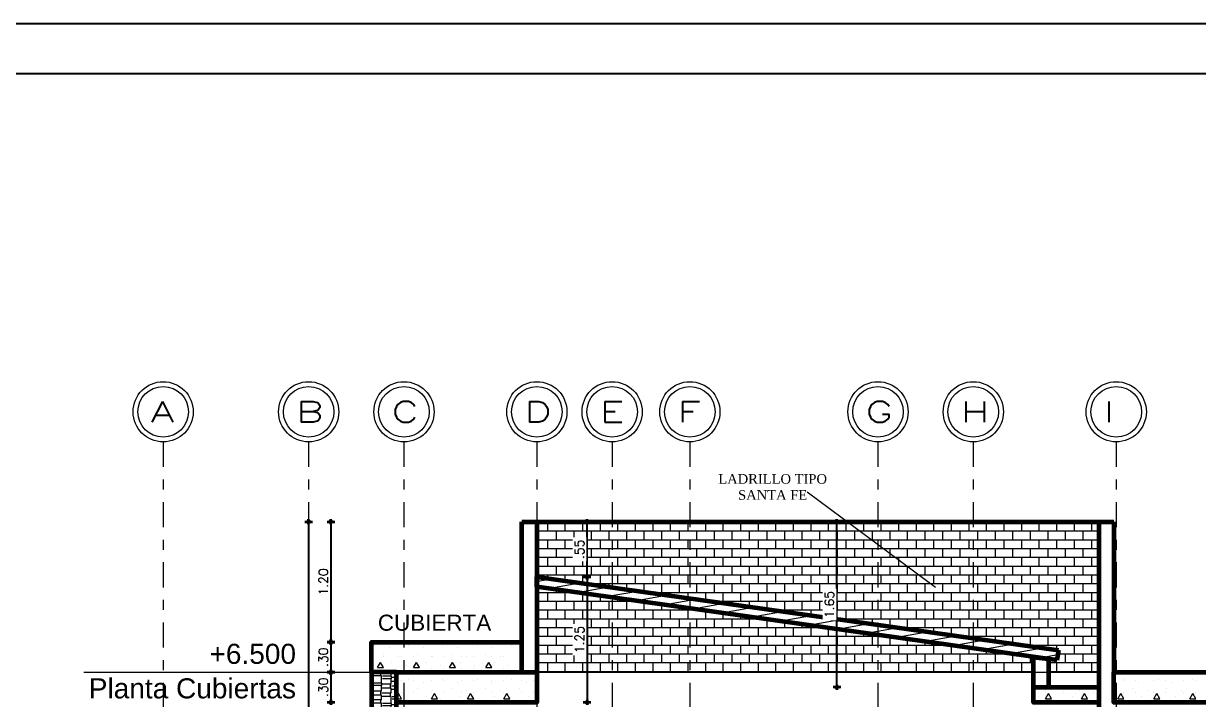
# Model space of a CAD drawing. Header units: metres. Extents: x -50 to 76, y -61 to 14.
# Drawn here: x 44.91 to 56.62, y -32.57 to -25.83 of the extents above; entities that cross this region are included whole.
import ezdxf

# ---------------------------------------------------------------- set-up
doc = ezdxf.new("R2010")
doc.units = ezdxf.units.M
doc.header["$MEASUREMENT"] = 0
doc.set_wipeout_variables(frame=1)
for name, pattern in [('CENTERX2', [4, 2.5, -0.5, 0.5, -0.5]), ('DASHDOT2', [0.5, 0.25, -0.125, 0, -0.125]), ('Wipeout_Contour', [1, 0, -1])]:
    doc.linetypes.add(name, pattern=pattern)
for name, color, linetype, lineweight in [('1 ACHURADO PLACAS', 45, 'Continuous', 15), ('1 CALCAS', 255, 'Continuous', 60), ('1 NIVELES', 145, 'Continuous', 18), ('1 TEXTOS', 4, 'Continuous', 20), ('_TXT1', 7, 'Continuous', 0), ('achurados', 251, 'Continuous', 0), ('COTAS', 251, 'Continuous', 35), ('EJES', 251, 'CENTERX2', 0), ('F-PLANO 3', 81, 'Continuous', 20), ('Nuevo_Estructura Compleja - Cubiertas_Pluma_Nº__32', 15, 'Continuous', 35)]:
    doc.layers.add(name, color=color, linetype=linetype, lineweight=lineweight)
doc.layers.add('Nuevo_Estructura Compleja - Cubiertas', color=7, linetype='Continuous')
doc.layers.add('TEXT', color=4, linetype='Continuous')
doc.layers.add('Nuevo_Estructura Compleja - Cubiertas_Pluma_Nº__175', color=7, linetype='Continuous', lineweight=13, true_color=0xbf927d)
doc.styles.add('ARIAL', font='CENTURY.TTF')
doc.styles.add('cotas', font='romans.shx')
doc.styles.add('Estilo_Generado_1', font='arial.ttf')
doc.styles.add('ROMANS', font='romans', dxfattribs={"width": 0.7})
doc.dimstyles.new('COT-50', dxfattribs={"dimscale": 0.5, "dimtxt": 0.18, "dimasz": 0.05, "dimexe": 0.08, "dimexo": 0.1, "dimgap": 0.06, "dimtad": 1, "dimzin": 4, "dimdsep": 46, "dimtxsty": 'cotas', "dimblk1": 'COTA', "dimblk2": 'COTA', "dimsah": 1, "dimcen": 0.09, "dimse1": 1, "dimse2": 1, "dimclrd": 256, "dimclre": 253, "dimclrt": 14, "dimadec": 0, "dimazin": 0, "dimtfac": 1, "dimtix": 1, "dimtmove": 0, "dimatfit": 3, "dimldrblk": 'COTA', "dimfxl": 1, "dimtfill": 1, "dimtfillclr": 256, "dimtolj": 1, "dimtzin": 12, "dimarcsym": 0})

# ---------------------------------------------------------------- blocks, each defined once
blk = doc.blocks.new('Elem Sección_73')
at = {"color": 254, "linetype": 'Wipeout_Contour', "lineweight": 0, "ltscale": 30.722497}
blk.add_wipeout([(-4.364, 7.352), (0.834, 6.621), (0.847, 6.721), (-4.35, 7.451)], dxfattribs=at).dxf.layer = 'Nuevo_Estructura Compleja - Cubiertas'
at = {"layer": 'Nuevo_Estructura Compleja - Cubiertas_Pluma_Nº__175', "linetype": 'Continuous', "lineweight": 13, "true_color": 0xbf927d}
h = blk.add_hatch(dxfattribs=at)
h.set_pattern_fill('MADERA', color=33, style=0, pattern_type=2)
h.set_pattern_definition([(10, (0, 0), (-0.0156283, 0.0886327), [])])
h.paths.add_polyline_path([(-4.364, 7.352), (0.834, 6.621), (0.847, 6.721), (-4.35, 7.451)])
at = {"layer": 'Nuevo_Estructura Compleja - Cubiertas_Pluma_Nº__32', "color": 15, "linetype": 'Continuous', "lineweight": 35}
for p, q in [((-4.35, 7.451), (-4.364, 7.352)), ((-4.35, 7.451), (0.847, 6.721)), ((-4.364, 7.352), (0.631, 6.65)), ((0.847, 6.721), (0.834, 6.621)), ((0.631, 6.65), (0.75, 6.633)), ((0.75, 6.633), (0.834, 6.621))]:
    blk.add_line(p, q, dxfattribs=at)
blk = doc.blocks.new('FORMATO')
for p, q in [((-116.387, -6.272), (-56.387, -6.272)), ((-115.887, -6.772), (-56.887, -6.772))]:
    blk.add_line(p, q)
blk = doc.blocks.new('COTA')
for p, q in [((-1, 0), (1, 0)), ((0, 1.5), (0, -1.5))]:
    blk.add_line(p, q)
blk.add_circle((0, 0), 0.5)
blk = doc.blocks.new('*D901')
at = {"layer": 'COTAS', "lineweight": -2, "transparency": 16777216}
blk.add_line((47.755, -30.821), (47.755, -38.771), dxfattribs=at)
at = {"layer": 'Defpoints', "color": 0, "transparency": 16777216}
for p in [(49.88, -30.796), (47.755, -38.796), (51.63, -38.796)]:
    blk.add_point(p, dxfattribs=at)
at = {"layer": 'COTAS', "lineweight": -2, "transparency": 16777216, "xscale": 0.025, "yscale": 0.025, "zscale": 0.025}
for p, rotation in [((47.755, -30.796), 90), ((47.755, -38.796), 270)]:
    blk.add_blockref('COTA', p, dxfattribs=dict(at, rotation=rotation))
at = {"layer": 'COTAS', "color": 14, "transparency": 16777216, "insert": (47.68, -34.796), "char_height": 0.09, "attachment_point": 5, "rotation": 90, "style": 'cotas', "bg_fill": 3, "box_fill_scale": 1.25, "bg_fill_color": 256, "bg_fill_true_color": 13158600, "bg_fill_transparency": 0}
blk.add_mtext('\\A1;8.00', dxfattribs=at)
blk = doc.blocks.new('*D902')
at = {"layer": 'COTAS', "lineweight": -2, "transparency": 16777216}
blk.add_line((47.977, -30.821), (47.977, -31.971), dxfattribs=at)
at = {"layer": 'Defpoints', "color": 0, "transparency": 16777216}
for p in [(49.88, -30.796), (47.977, -31.996), (49.88, -31.996)]:
    blk.add_point(p, dxfattribs=at)
at = {"layer": 'COTAS', "lineweight": -2, "transparency": 16777216, "xscale": 0.025, "yscale": 0.025, "zscale": 0.025}
for p, rotation in [((47.977, -30.796), 90), ((47.977, -31.996), 270)]:
    blk.add_blockref('COTA', p, dxfattribs=dict(at, rotation=rotation))
at = {"layer": 'COTAS', "color": 14, "transparency": 16777216, "insert": (47.902, -31.396), "char_height": 0.09, "attachment_point": 5, "rotation": 90, "style": 'cotas', "bg_fill": 3, "box_fill_scale": 1.25, "bg_fill_color": 256, "bg_fill_true_color": 13158600, "bg_fill_transparency": 0}
blk.add_mtext('\\A1;1.20', dxfattribs=at)
blk = doc.blocks.new('*D903')
at = {"layer": 'COTAS', "lineweight": -2, "transparency": 16777216}
blk.add_line((47.977, -32.021), (47.977, -32.271), dxfattribs=at)
at = {"layer": 'Defpoints', "color": 0, "transparency": 16777216}
for p in [(48.38, -31.996), (48.38, -32.296)]:
    blk.add_point(p, dxfattribs=at)
at = {"layer": 'COTAS', "lineweight": -2, "transparency": 16777216, "xscale": 0.025, "yscale": 0.025, "zscale": 0.025}
for p, rotation in [((47.977, -31.996), 90), ((47.977, -32.296), 270)]:
    blk.add_blockref('COTA', p, dxfattribs=dict(at, rotation=rotation))
at = {"layer": 'COTAS', "color": 14, "transparency": 16777216, "insert": (47.902, -32.146), "char_height": 0.09, "attachment_point": 5, "rotation": 90, "style": 'cotas', "bg_fill": 3, "box_fill_scale": 1.25, "bg_fill_color": 256, "bg_fill_true_color": 13158600, "bg_fill_transparency": 0}
blk.add_mtext('\\A1;.30', dxfattribs=at)
at = {"layer": 'Defpoints', "color": 0, "transparency": 16777216}
blk.add_point((47.977, -32.296), dxfattribs=at)
blk = doc.blocks.new('*D904')
at = {"layer": 'COTAS', "lineweight": -2, "transparency": 16777216}
blk.add_line((47.977, -32.321), (47.977, -32.571), dxfattribs=at)
at = {"layer": 'Defpoints', "color": 0, "transparency": 16777216}
for p in [(48.63, -32.296), (48.63, -32.596)]:
    blk.add_point(p, dxfattribs=at)
at = {"layer": 'COTAS', "lineweight": -2, "transparency": 16777216, "xscale": 0.025, "yscale": 0.025, "zscale": 0.025}
for p, rotation in [((47.977, -32.296), 90), ((47.977, -32.596), 270)]:
    blk.add_blockref('COTA', p, dxfattribs=dict(at, rotation=rotation))
at = {"layer": 'COTAS', "color": 14, "transparency": 16777216, "insert": (47.902, -32.446), "char_height": 0.09, "attachment_point": 5, "rotation": 90, "style": 'cotas', "bg_fill": 3, "box_fill_scale": 1.25, "bg_fill_color": 256, "bg_fill_true_color": 13158600, "bg_fill_transparency": 0}
blk.add_mtext('\\A1;.30', dxfattribs=at)
at = {"layer": 'Defpoints', "color": 0, "transparency": 16777216}
blk.add_point((47.977, -32.596), dxfattribs=at)
blk = doc.blocks.new('*D919')
at = {"layer": 'COTAS', "lineweight": -2, "transparency": 16777216}
blk.add_line((50.53, -31.37), (50.53, -32.571), dxfattribs=at)
at = {"layer": 'Defpoints', "color": 0, "transparency": 16777216}
for p in [(50.03, -31.345), (50.03, -32.596), (50.53, -32.596)]:
    blk.add_point(p, dxfattribs=at)
at = {"layer": 'COTAS', "lineweight": -2, "transparency": 16777216, "xscale": 0.025, "yscale": 0.025, "zscale": 0.025}
for p, rotation in [((50.53, -31.345), 90), ((50.53, -32.596), 270)]:
    blk.add_blockref('COTA', p, dxfattribs=dict(at, rotation=rotation))
at = {"layer": 'COTAS', "color": 14, "transparency": 16777216, "insert": (50.455, -31.971), "char_height": 0.09, "attachment_point": 5, "rotation": 90, "style": 'cotas', "bg_fill": 3, "box_fill_scale": 1.25, "bg_fill_color": 256, "bg_fill_true_color": 13158600, "bg_fill_transparency": 0}
blk.add_mtext('\\A1;1.25', dxfattribs=at)
blk = doc.blocks.new('*D920')
at = {"layer": 'COTAS', "lineweight": -2, "transparency": 16777216}
blk.add_line((50.53, -31.32), (50.53, -30.821), dxfattribs=at)
at = {"layer": 'Defpoints', "color": 0, "transparency": 16777216}
for p in [(50.03, -30.796), (50.53, -30.796), (50.03, -31.345)]:
    blk.add_point(p, dxfattribs=at)
at = {"layer": 'COTAS', "lineweight": -2, "transparency": 16777216, "xscale": 0.025, "yscale": 0.025, "zscale": 0.025}
for p, rotation in [((50.53, -30.796), 90), ((50.53, -31.345), 270)]:
    blk.add_blockref('COTA', p, dxfattribs=dict(at, rotation=rotation))
at = {"layer": 'COTAS', "color": 14, "transparency": 16777216, "insert": (50.455, -31.071), "char_height": 0.09, "attachment_point": 5, "rotation": 90, "style": 'cotas', "bg_fill": 3, "box_fill_scale": 1.25, "bg_fill_color": 256, "bg_fill_true_color": 13158600, "bg_fill_transparency": 0}
blk.add_mtext('\\A1;.55', dxfattribs=at)
blk = doc.blocks.new('*D928')
at = {"layer": 'COTAS', "lineweight": -2, "transparency": 16777216}
blk.add_line((53.021, -32.421), (53.021, -30.821), dxfattribs=at)
at = {"layer": 'Defpoints', "color": 0, "transparency": 16777216}
for p in [(53.021, -30.796), (55.63, -30.796), (55.63, -32.446)]:
    blk.add_point(p, dxfattribs=at)
at = {"layer": 'COTAS', "lineweight": -2, "transparency": 16777216, "xscale": 0.025, "yscale": 0.025, "zscale": 0.025}
for p, rotation in [((53.021, -30.796), 90), ((53.021, -32.446), 270)]:
    blk.add_blockref('COTA', p, dxfattribs=dict(at, rotation=rotation))
at = {"layer": 'COTAS', "color": 14, "transparency": 16777216, "insert": (52.946, -31.621), "char_height": 0.09, "attachment_point": 5, "rotation": 90, "style": 'cotas', "bg_fill": 3, "box_fill_scale": 1.25, "bg_fill_color": 256, "bg_fill_true_color": 13158600, "bg_fill_transparency": 0}
blk.add_mtext('\\A1;1.65', dxfattribs=at)

msp = doc.modelspace()

# ---------------------------------------------------------------- hatches: boundary and pattern name
at = {"layer": '1 ACHURADO PLACAS'}
h = msp.add_hatch(dxfattribs=at)
h.set_pattern_fill('AR-RSHKE', color=256, scale=0.008, angle=90)
h.paths.add_polyline_path([(48.63, -32.296), (48.38, -32.296), (48.38, -36.292), (48.63, -36.292)])

# ---------------------------------------------------------------- linework, layer by layer
for p, q in [((48.416, -32.033), (48.416, -32.033)), ((48.5, -32.016), (48.5, -32.016)), ((48.564, -32.054), (48.564, -32.054)), ((48.68, -32.016), (48.68, -32.016)), ((48.755, -32.033), (48.755, -32.033)), ((48.8, -32.016), (48.8, -32.016)), ((48.903, -32.054), (48.903, -32.054)), ((48.98, -32.016), (48.98, -32.016)), ((49.094, -32.033), (49.094, -32.033)), ((49.1, -32.016), (49.1, -32.016)), ((49.243, -32.054), (49.243, -32.054)), ((49.28, -32.016), (49.28, -32.016)), ((49.4, -32.016), (49.4, -32.016)), ((49.434, -32.033), (49.434, -32.033)), ((49.58, -32.016), (49.58, -32.016)), ((49.582, -32.054), (49.582, -32.054)), ((49.7, -32.016), (49.7, -32.016)), ((49.773, -32.033), (49.773, -32.033)), ((49.88, -32.016), (49.88, -32.016)), ((48.44, -32.249), (48.47, -32.197)), ((48.5, -32.249), (48.47, -32.197)), ((48.5, -32.118), (48.5, -32.118)), ((48.5, -32.136), (48.5, -32.136)), ((48.585, -32.203), (48.585, -32.203)), ((48.649, -32.139), (48.649, -32.139)), ((48.68, -32.136), (48.68, -32.136)), ((48.8, -32.136), (48.8, -32.136)), ((48.8, -32.249), (48.83, -32.197)), ((48.86, -32.249), (48.83, -32.197)), ((48.84, -32.118), (48.84, -32.118)), ((48.925, -32.203), (48.925, -32.203)), ((48.98, -32.136), (48.98, -32.136)), ((48.988, -32.139), (48.988, -32.139)), ((49.1, -32.136), (49.1, -32.136)), ((49.16, -32.249), (49.19, -32.197)), ((49.179, -32.118), (49.179, -32.118)), ((49.22, -32.249), (49.19, -32.197)), ((49.264, -32.203), (49.264, -32.203)), ((49.28, -32.136), (49.28, -32.136)), ((49.328, -32.139), (49.328, -32.139)), ((49.4, -32.136), (49.4, -32.136)), ((49.519, -32.118), (49.519, -32.118)), ((49.52, -32.249), (49.55, -32.197)), ((49.58, -32.249), (49.55, -32.197)), ((49.58, -32.136), (49.58, -32.136)), ((49.603, -32.203), (49.603, -32.203)), ((49.667, -32.139), (49.667, -32.139)), ((49.7, -32.136), (49.7, -32.136)), ((49.858, -32.118), (49.858, -32.118)), ((49.88, -32.136), (49.88, -32.136)), ((48.394, -32.224), (48.394, -32.224)), ((48.44, -32.249), (48.5, -32.249)), ((48.5, -32.256), (48.5, -32.256)), ((48.67, -32.288), (48.67, -32.288)), ((48.68, -32.256), (48.68, -32.256)), ((48.734, -32.224), (48.734, -32.224)), ((48.8, -32.249), (48.86, -32.249)), ((48.8, -32.256), (48.8, -32.256)), ((48.819, -32.309), (48.819, -32.309)), ((48.98, -32.256), (48.98, -32.256)), ((49.01, -32.288), (49.01, -32.288)), ((49.073, -32.224), (49.073, -32.224)), ((49.1, -32.256), (49.1, -32.256)), ((49.158, -32.309), (49.158, -32.309)), ((49.16, -32.249), (49.22, -32.249)), ((49.28, -32.256), (49.28, -32.256)), ((49.349, -32.288), (49.349, -32.288)), ((49.4, -32.256), (49.4, -32.256)), ((49.413, -32.224), (49.413, -32.224)), ((49.497, -32.309), (49.497, -32.309)), ((49.52, -32.249), (49.58, -32.249)), ((49.58, -32.256), (49.58, -32.256)), ((49.688, -32.288), (49.688, -32.288)), ((49.7, -32.256), (49.7, -32.256)), ((49.752, -32.224), (49.752, -32.224)), ((49.837, -32.309), (49.837, -32.309)), ((49.88, -32.249), (49.88, -32.249)), ((49.88, -32.249), (49.88, -32.249)), ((49.88, -32.256), (49.88, -32.256)), ((55.946, -32.309), (55.946, -32.309)), ((56.286, -32.309), (56.286, -32.309)), ((48.68, -32.376), (48.68, -32.376)), ((48.755, -32.372), (48.755, -32.372)), ((48.8, -32.376), (48.8, -32.376)), ((48.903, -32.394), (48.903, -32.394)), ((48.98, -32.376), (48.98, -32.376)), ((49.094, -32.372), (49.094, -32.372)), ((49.1, -32.376), (49.1, -32.376)), ((49.243, -32.394), (49.243, -32.394)), ((49.28, -32.376), (49.28, -32.376)), ((49.4, -32.376), (49.4, -32.376)), ((49.434, -32.372), (49.434, -32.372)), ((49.58, -32.376), (49.58, -32.376)), ((49.582, -32.394), (49.582, -32.394)), ((49.7, -32.376), (49.7, -32.376)), ((49.773, -32.372), (49.773, -32.372)), ((49.88, -32.376), (49.88, -32.376)), ((49.922, -32.394), (49.922, -32.394)), ((50, -32.376), (50, -32.376)), ((55.88, -32.376), (55.88, -32.376)), ((55.883, -32.372), (55.883, -32.372)), ((56, -32.376), (56, -32.376)), ((56.031, -32.394), (56.031, -32.394)), ((56.18, -32.376), (56.18, -32.376)), ((56.222, -32.372), (56.222, -32.372)), ((56.3, -32.376), (56.3, -32.376)), ((56.37, -32.394), (56.37, -32.394)), ((56.48, -32.376), (56.48, -32.376)), ((56.561, -32.372), (56.561, -32.372)), ((56.6, -32.376), (56.6, -32.376)), ((48.63, -32.544), (48.65, -32.509)), ((48.649, -32.478), (48.649, -32.478)), ((48.68, -32.561), (48.65, -32.509)), ((48.68, -32.496), (48.68, -32.496)), ((48.8, -32.496), (48.8, -32.496)), ((48.84, -32.457), (48.84, -32.457)), ((48.925, -32.542), (48.925, -32.542)), ((48.98, -32.496), (48.98, -32.496)), ((48.98, -32.561), (49.01, -32.509)), ((48.988, -32.478), (48.988, -32.478)), ((49.04, -32.561), (49.01, -32.509)), ((49.1, -32.496), (49.1, -32.496)), ((49.179, -32.457), (49.179, -32.457)), ((49.264, -32.542), (49.264, -32.542)), ((49.28, -32.496), (49.28, -32.496)), ((49.328, -32.478), (49.328, -32.478)), ((49.34, -32.561), (49.37, -32.509)), ((49.4, -32.561), (49.37, -32.509)), ((49.4, -32.496), (49.4, -32.496)), ((49.519, -32.457), (49.519, -32.457)), ((49.58, -32.496), (49.58, -32.496)), ((49.603, -32.542), (49.603, -32.542)), ((49.667, -32.478), (49.667, -32.478)), ((49.7, -32.496), (49.7, -32.496)), ((49.7, -32.561), (49.73, -32.509)), ((49.76, -32.561), (49.73, -32.509)), ((49.858, -32.457), (49.858, -32.457)), ((49.88, -32.496), (49.88, -32.496)), ((49.943, -32.542), (49.943, -32.542)), ((50, -32.496), (50, -32.496)), ((50.007, -32.478), (50.007, -32.478)), ((54.98, -32.496), (54.98, -32.496)), ((55.034, -32.542), (55.034, -32.542)), ((55.098, -32.478), (55.098, -32.478)), ((55.1, -32.496), (55.1, -32.496)), ((55.1, -32.561), (55.13, -32.509)), ((55.16, -32.561), (55.13, -32.509)), ((55.28, -32.496), (55.28, -32.496)), ((55.289, -32.457), (55.289, -32.457)), ((55.373, -32.542), (55.373, -32.542)), ((55.4, -32.496), (55.4, -32.496)), ((55.437, -32.478), (55.437, -32.478)), ((55.46, -32.561), (55.49, -32.509)), ((55.52, -32.561), (55.49, -32.509)), ((55.58, -32.496), (55.58, -32.496)), ((55.628, -32.457), (55.628, -32.457)), ((55.82, -32.561), (55.85, -32.509)), ((55.88, -32.561), (55.85, -32.509)), ((55.88, -32.496), (55.88, -32.496)), ((55.967, -32.457), (55.967, -32.457)), ((56, -32.496), (56, -32.496)), ((56.052, -32.542), (56.052, -32.542)), ((56.116, -32.478), (56.116, -32.478)), ((56.18, -32.496), (56.18, -32.496)), ((56.18, -32.561), (56.21, -32.509)), ((56.24, -32.561), (56.21, -32.509)), ((56.3, -32.496), (56.3, -32.496)), ((56.307, -32.457), (56.307, -32.457)), ((56.392, -32.542), (56.392, -32.542)), ((56.455, -32.478), (56.455, -32.478)), ((56.48, -32.496), (56.48, -32.496)), ((56.54, -32.561), (56.57, -32.509)), ((56.6, -32.561), (56.57, -32.509)), ((56.6, -32.496), (56.6, -32.496)), ((48.63, -32.561), (48.68, -32.561)), ((48.734, -32.563), (48.734, -32.563)), ((48.98, -32.561), (49.04, -32.561)), ((49.073, -32.563), (49.073, -32.563)), ((49.34, -32.561), (49.4, -32.561)), ((49.413, -32.563), (49.413, -32.563)), ((49.7, -32.561), (49.76, -32.561)), ((49.752, -32.563), (49.752, -32.563)), ((55.1, -32.561), (55.16, -32.561)), ((55.183, -32.563), (55.183, -32.563)), ((55.46, -32.561), (55.52, -32.561)), ((55.522, -32.563), (55.522, -32.563)), ((55.82, -32.561), (55.88, -32.561)), ((55.861, -32.563), (55.861, -32.563)), ((56.18, -32.561), (56.24, -32.561)), ((56.201, -32.563), (56.201, -32.563)), ((56.54, -32.561), (56.6, -32.561)), ((56.54, -32.563), (56.54, -32.563))]:
    msp.add_line(p, q, dxfattribs=at)
at = {"layer": '1 CALCAS'}
for p, q in [((49.88, -32.296), (49.88, -30.796)), ((49.88, -30.796), (50.03, -30.796)), ((50.03, -30.796), (55.63, -30.796)), ((55.63, -30.796), (55.63, -35.546)), ((55.63, -30.796), (55.78, -30.796)), ((55.78, -30.796), (55.78, -32.296))]:
    msp.add_line(p, q, dxfattribs=at)
for points in [[(48.63, -32.296), (48.38, -32.296), (48.38, -31.996), (49.88, -31.996)], [(48.38, -32.296), (48.38, -36.292), (48.63, -36.292), (48.63, -32.296)]]:
    msp.add_lwpolyline(points, dxfattribs=at)
for points in [[(48.63, -32.296), (50.03, -32.296), (50.03, -32.596), (48.63, -32.596)], [(55.78, -32.296), (60.261, -32.296), (60.261, -32.596), (55.78, -32.596)], [(54.98, -32.446), (55.63, -32.446), (55.63, -32.596), (54.98, -32.596)]]:
    msp.add_lwpolyline(points, close=True, dxfattribs=at)
at = {"layer": '1 NIVELES'}
msp.add_line((45.513, -32.296), (48.38, -32.296), dxfattribs=at)
at = {"layer": 'achurados', "color": 251, "linetype": 'ByBlock'}
for centre in [(46.305, -29.7), (47.755, -29.7), (48.705, -29.7), (50.03, -29.7), (50.78, -29.7), (51.555, -29.7), (53.43, -29.7), (54.38, -29.7), (55.805, -29.7)]:
    msp.add_circle(centre, 0.3, dxfattribs=at)
at = {"layer": 'EJES', "linetype": 'DASHDOT2'}
for p, q in [((46.305, -30), (46.305, -40.15)), ((47.755, -30), (47.755, -40.15)), ((48.705, -30), (48.705, -40.15)), ((55.805, -30), (55.805, -40.15))]:
    msp.add_line(p, q, dxfattribs=at)
at = {"layer": 'F-PLANO 3', "color": 1, "linetype": 'ByBlock'}
for centre in [(46.305, -29.7), (47.755, -29.7), (48.705, -29.7), (50.03, -29.7), (50.78, -29.7), (51.555, -29.7), (53.43, -29.7), (54.38, -29.7), (55.805, -29.7)]:
    msp.add_circle(centre, 0.252, dxfattribs=at)

# ---------------------------------------------------------------- block references
msp.add_blockref('FORMATO', (132.348, -19.558))

# ---------------------------------------------------------------- texts
at = {"layer": '1 NIVELES', "insert": (47.629, -32.012), "char_height": 0.2, "attachment_point": 3, "line_spacing_factor": 1.032047, "style": 'Estilo_Generado_1'}
msp.add_mtext('\\A1;\\pxqr,t0;+6.500\\PPlanta Cubiertas', dxfattribs=at)
at = {"layer": '1 TEXTOS', "insert": (48.445, -31.722), "char_height": 0.16, "attachment_point": 1, "style": 'Estilo_Generado_1'}
msp.add_mtext('\\A1;CUBIERTA', dxfattribs=at)
at = {"layer": '_TXT1', "style": 'ROMANS', "width": 1.5}
for s, p in [('A', (46.179, -29.803)), ('B', (47.629, -29.803)), ('C', (48.579, -29.803)), ('D', (49.904, -29.803)), ('E', (50.654, -29.803)), ('F', (51.429, -29.803)), ('G', (53.304, -29.803)), ('H', (54.254, -29.803)), ('I', (55.679, -29.803))]:
    msp.add_text(s, height=0.204, dxfattribs=at).set_placement(p)
at = {"layer": 'TEXT', "insert": (52.38, -30.321), "char_height": 0.096, "width": 1.68138, "attachment_point": 2, "style": 'ARIAL'}
msp.add_mtext('LADRILLO TIPO \\PSANTA FE ', dxfattribs=at)

# ---------------------------------------------------------------- next in the draw order: block references
at = {"layer": '1 CALCAS', "lineweight": 0}
msp.add_blockref('Elem Sección_73', (54.38, -38.796), dxfattribs=at)

# ---------------------------------------------------------------- next in the draw order: hatches: boundary and pattern name
at = {"layer": '1 ACHURADO PLACAS'}
h = msp.add_hatch(dxfattribs=at)
h.set_pattern_fill('BRICK', color=256, scale=0.35)
h.paths.add_polyline_path([(50.78, -31.552), (50.03, -31.446), (50.03, -32.296), (50.78, -32.296)])
h.paths.add_polyline_path([(50.78, -30.796), (50.03, -30.796), (50.03, -31.345), (50.78, -31.451)])
h.paths.add_polyline_path([(51.555, -30.796), (50.78, -30.796), (50.78, -31.451), (51.555, -31.56)])
h.paths.add_polyline_path([(51.555, -31.661), (50.78, -31.552), (50.78, -32.296), (51.555, -32.296)])
h.paths.add_polyline_path([(53.43, -30.796), (51.555, -30.796), (51.555, -31.56), (53.43, -31.823)])
h.paths.add_polyline_path([(51.555, -31.661), (51.555, -32.296), (53.43, -32.296), (53.43, -31.924)])
h.paths.add_polyline_path([(54.38, -30.796), (53.43, -30.796), (53.43, -31.823), (54.38, -31.957)])
h.paths.add_polyline_path([(54.38, -32.058), (53.43, -31.924), (53.43, -32.296), (54.38, -32.296)])
h.paths.add_polyline_path([(54.98, -32.142), (54.38, -32.058), (54.38, -32.296), (54.98, -32.296)])
h.paths.add_polyline_path([(55.63, -30.796), (54.38, -30.796), (54.38, -31.957), (55.228, -32.076), (55.214, -32.175), (55.13, -32.163), (55.13, -32.296), (55.63, -32.296)])

# ---------------------------------------------------------------- next in the draw order: linework, layer by layer
at = {"layer": '1 CALCAS'}
for p, q in [((50.03, -30.796), (50.03, -32.296)), ((50.03, -31.345), (55.228, -32.076)), ((50.03, -31.446), (50.03, -31.345)), ((55.214, -32.175), (50.03, -31.446)), ((55.228, -32.076), (55.214, -32.175)), ((54.98, -32.446), (54.98, -32.146)), ((54.98, -32.146), (55.13, -32.163)), ((55.13, -32.163), (55.13, -32.446))]:
    msp.add_line(p, q, dxfattribs=at)
at = {"layer": 'EJES', "linetype": 'DASHDOT2'}
for p, q in [((50.03, -30), (50.03, -40.15)), ((50.78, -30), (50.78, -40.15)), ((51.555, -30), (51.555, -40.15)), ((53.43, -30), (53.43, -40.15)), ((54.38, -30), (54.38, -40.15))]:
    msp.add_line(p, q, dxfattribs=at)

# ---------------------------------------------------------------- next in the draw order: dimensions: what is measured, and where the dimension line sits
at = {"layer": 'COTAS'}
for base, p1, p2, picture, middle in [((47.755, -38.796), (49.88, -30.796), (51.63, -38.796), '*D901', (47.68, -34.796)), ((53.021, -30.796), (55.63, -32.446), (55.63, -30.796), '*D928', (52.946, -31.621))]:
    dim = msp.add_linear_dim(base=base, p1=p1, p2=p2, angle=90, dimstyle='COT-50', dxfattribs=at)
    dim.commit()
    dim.dimension.update_dxf_attribs({"geometry": picture, "text_midpoint": middle})

# ---------------------------------------------------------------- next in the draw order: linework, layer by layer
at = {"layer": '1 NIVELES'}
msp.add_line((52.723, -30.499), (54.004, -31.448), dxfattribs=at)

# ---------------------------------------------------------------- next in the draw order: dimensions: what is measured, and where the dimension line sits
at = {"layer": 'COTAS'}
for base, p1, p2, picture, middle in [((47.977, -31.996), (49.88, -30.796), (49.88, -31.996), '*D902', (47.902, -31.396)), ((50.53, -32.596), (50.03, -31.345), (50.03, -32.596), '*D919', (50.455, -31.971))]:
    dim = msp.add_linear_dim(base=base, p1=p1, p2=p2, angle=90, dimstyle='COT-50', dxfattribs=at)
    dim.commit()
    dim.dimension.update_dxf_attribs({"geometry": picture, "text_midpoint": middle})

# ---------------------------------------------------------------- next in the draw order: linework, layer by layer
at = {"layer": '1 ACHURADO PLACAS'}
msp.add_line((50.03, -32.296), (55.63, -32.296), dxfattribs=at)

# ---------------------------------------------------------------- next in the draw order: dimensions: what is measured, and where the dimension line sits
at = {"layer": 'COTAS'}
for base, p1, p2, picture, middle in [((50.53, -30.796), (50.03, -31.345), (50.03, -30.796), '*D920', (50.455, -31.071)), ((47.977, -32.296), (48.38, -31.996), (48.38, -32.296), '*D903', (47.902, -32.146))]:
    dim = msp.add_linear_dim(base=base, p1=p1, p2=p2, angle=90, dimstyle='COT-50', dxfattribs=at)
    dim.commit()
    dim.dimension.update_dxf_attribs({"geometry": picture, "text_midpoint": middle})

# ---------------------------------------------------------------- next in the draw order: dimensions: what is measured, and where the dimension line sits
dim = msp.add_linear_dim(base=(47.977, -32.596), p1=(48.63, -32.296), p2=(48.63, -32.596), angle=90, dimstyle='COT-50', dxfattribs=at)
dim.commit()
dim.dimension.update_dxf_attribs({"geometry": '*D904', "text_midpoint": (47.902, -32.446)})

doc.saveas('drawing.dxf')
